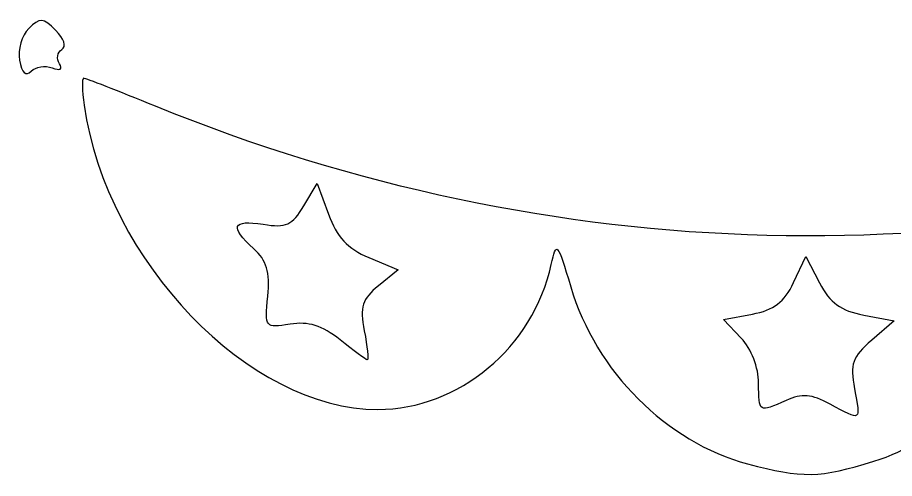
# Model space of a CAD drawing. Header units: centimetres. Extents: x -12.8 to 12.9, y -8 to 8.9.
# Drawn here: x 3.777 to 8.532, y 6.427 to 8.93 of the extents above; entities that cross this region are included whole.
import ezdxf

# ---------------------------------------------------------------- set-up
doc = ezdxf.new("R2010")
doc.units = ezdxf.units.CM
doc.header["$MEASUREMENT"] = 0
doc.layers.add('Layer 1', color=7, linetype='Continuous')

msp = doc.modelspace()

# ---------------------------------------------------------------- linework, layer by layer
at = {"layer": 'Layer 1'}
for points, knots in [([(3.78775, 8.69806), (3.7773, 8.75553), (3.79991, 8.83262), (3.8381, 8.86978), (3.8381, 8.86978), (3.89976, 8.92977), (3.91591, 8.92871), (3.98443, 8.86018), (3.98443, 8.86018), (4.02943, 8.81518), (4.04314, 8.77184), (4.01741, 8.75593), (4.01741, 8.75593), (3.99319, 8.74096), (3.98713, 8.70644), (4.00395, 8.67922), (4.00395, 8.67922), (4.02315, 8.64816), (4.00872, 8.63964), (3.96521, 8.65634), (3.96521, 8.65634), (3.92708, 8.67097), (3.87582, 8.66288), (3.8513, 8.63835), (3.8513, 8.63835), (3.82182, 8.60887), (3.80029, 8.62909), (3.78775, 8.69805), (3.78775, 8.69805), (3.78775, 8.69805), (3.78775, 8.69806), (3.78775, 8.69806)], [0, 0, 0, 0, 0.1111111, 0.1111111, 0.1111111, 0.1111111, 0.2222222, 0.2222222, 0.2222222, 0.2222222, 0.3333333, 0.3333333, 0.3333333, 0.3333333, 0.4444444, 0.4444444, 0.4444444, 0.4444444, 0.5555556, 0.5555556, 0.5555556, 0.5555556, 0.6666667, 0.6666667, 0.6666667, 0.6666667, 0.7777778, 0.7777778, 0.7777778, 0.7777778, 1, 1, 1, 1]), ([(7.73602, 6.5068), (7.29559, 6.62518), (6.913, 7.00855), (6.77673, 7.46803), (6.77673, 7.46803), (6.7046, 7.71124), (6.69954, 7.71703), (6.67148, 7.58866), (6.67148, 7.58866), (6.57351, 7.14044), (6.16893, 6.80201), (5.73107, 6.80201), (5.73107, 6.80201), (5.03316, 6.80201), (4.26033, 7.60364), (4.13847, 8.45397), (4.13847, 8.45397), (4.12696, 8.53432), (4.12565, 8.60006), (4.13556, 8.60006), (4.13556, 8.60006), (4.14548, 8.60006), (4.32071, 8.53177), (4.52496, 8.4483), (4.52496, 8.4483), (6.6734, 7.57034), (9.00404, 7.51185), (11.16225, 8.28172), (11.16225, 8.28172), (11.42629, 8.37591), (11.70633, 8.48607), (11.78454, 8.52652), (11.78454, 8.52652), (11.86276, 8.56697), (11.94063, 8.60006), (11.95758, 8.60006), (11.95758, 8.60006), (12.02874, 8.60006), (11.91964, 8.15836), (11.77336, 7.85424), (11.77336, 7.85424), (11.49225, 7.26979), (10.97267, 6.8626), (10.44308, 6.81171), (10.44308, 6.81171), (10.12494, 6.78114), (9.77122, 6.95647), (9.59709, 7.23103), (9.59709, 7.23103), (9.52384, 7.34653), (9.45059, 7.50168), (9.43431, 7.57582), (9.43431, 7.57582), (9.40661, 7.70192), (9.39801, 7.69073), (9.301, 7.4024), (9.301, 7.4024), (9.2144, 7.14501), (9.1539, 7.05342), (8.93411, 6.84696), (8.93411, 6.84696), (8.74379, 6.66818), (8.60156, 6.57795), (8.42041, 6.52106), (8.42041, 6.52106), (8.12885, 6.42951), (8.03113, 6.42747), (7.73603, 6.50679), (7.73603, 6.50679), (7.73603, 6.50679), (7.73602, 6.5068), (7.73602, 6.5068)], [0, 0, 0, 0, 0.0526316, 0.0526316, 0.0526316, 0.0526316, 0.1052632, 0.1052632, 0.1052632, 0.1052632, 0.1578947, 0.1578947, 0.1578947, 0.1578947, 0.2105263, 0.2105263, 0.2105263, 0.2105263, 0.2631579, 0.2631579, 0.2631579, 0.2631579, 0.3157895, 0.3157895, 0.3157895, 0.3157895, 0.3684211, 0.3684211, 0.3684211, 0.3684211, 0.4210526, 0.4210526, 0.4210526, 0.4210526, 0.4736842, 0.4736842, 0.4736842, 0.4736842, 0.5263158, 0.5263158, 0.5263158, 0.5263158, 0.5789474, 0.5789474, 0.5789474, 0.5789474, 0.6315789, 0.6315789, 0.6315789, 0.6315789, 0.6842105, 0.6842105, 0.6842105, 0.6842105, 0.7368421, 0.7368421, 0.7368421, 0.7368421, 0.7894737, 0.7894737, 0.7894737, 0.7894737, 0.8421053, 0.8421053, 0.8421053, 0.8421053, 0.8947368, 0.8947368, 0.8947368, 0.8947368, 1, 1, 1, 1]), ([(5.65754, 7.22903), (5.63292, 7.36026), (5.64563, 7.40075), (5.73417, 7.47321), (5.73417, 7.47321), (5.73417, 7.47321), (5.84031, 7.56008), (5.84031, 7.56008), (5.84031, 7.56008), (5.84031, 7.56008), (5.68212, 7.62683), (5.68212, 7.62683), (5.68212, 7.62683), (5.56669, 7.67553), (5.50751, 7.739), (5.46317, 7.8616), (5.46317, 7.8616), (5.46317, 7.8616), (5.40241, 8.02963), (5.40241, 8.02963), (5.40241, 8.02963), (5.40241, 8.02963), (5.32917, 7.90682), (5.32917, 7.90682), (5.32917, 7.90682), (5.26718, 7.80286), (5.2335, 7.78756), (5.10984, 7.80713), (5.10984, 7.80713), (4.94082, 7.83388), (4.92527, 7.79476), (5.05739, 7.6752), (5.05739, 7.6752), (5.12897, 7.61042), (5.14712, 7.54952), (5.13446, 7.41668), (5.13446, 7.41668), (5.11813, 7.24544), (5.11989, 7.24323), (5.25475, 7.26511), (5.25475, 7.26511), (5.35462, 7.28132), (5.42795, 7.25825), (5.52606, 7.17975), (5.52606, 7.17975), (5.60001, 7.12059), (5.66648, 7.07208), (5.67378, 7.07196), (5.67378, 7.07196), (5.68108, 7.07183), (5.67377, 7.14253), (5.65754, 7.22905), (5.65754, 7.22905), (5.65754, 7.22905), (5.65754, 7.22903), (5.65754, 7.22903)], [0, 0, 0, 0, 0.0666667, 0.0666667, 0.0666667, 0.0666667, 0.1333333, 0.1333333, 0.1333333, 0.1333333, 0.2, 0.2, 0.2, 0.2, 0.2666667, 0.2666667, 0.2666667, 0.2666667, 0.3333333, 0.3333333, 0.3333333, 0.3333333, 0.4, 0.4, 0.4, 0.4, 0.4666667, 0.4666667, 0.4666667, 0.4666667, 0.5333333, 0.5333333, 0.5333333, 0.5333333, 0.6, 0.6, 0.6, 0.6, 0.6666667, 0.6666667, 0.6666667, 0.6666667, 0.7333333, 0.7333333, 0.7333333, 0.7333333, 0.8, 0.8, 0.8, 0.8, 0.8666667, 0.8666667, 0.8666667, 0.8666667, 1, 1, 1, 1]), ([(8.31554, 6.91474), (8.29016, 7.05003), (8.30338, 7.0874), (8.40861, 7.17791), (8.40861, 7.17791), (8.40861, 7.17791), (8.53126, 7.28341), (8.53126, 7.28341), (8.53126, 7.28341), (8.53126, 7.28341), (8.36588, 7.31444), (8.36588, 7.31444), (8.36588, 7.31444), (8.24114, 7.33784), (8.18226, 7.38073), (8.12629, 7.48897), (8.12629, 7.48897), (8.12629, 7.48897), (8.05208, 7.63247), (8.05208, 7.63247), (8.05208, 7.63247), (8.05208, 7.63247), (7.98497, 7.49077), (7.98497, 7.49077), (7.98497, 7.49077), (7.93484, 7.38491), (7.87839, 7.34166), (7.76185, 7.3198), (7.76185, 7.3198), (7.76185, 7.3198), (7.60584, 7.29053), (7.60584, 7.29053), (7.60584, 7.29053), (7.60584, 7.29053), (7.70078, 7.18947), (7.70078, 7.18947), (7.70078, 7.18947), (7.75638, 7.13029), (7.79572, 7.02908), (7.79572, 6.94522), (7.79572, 6.94522), (7.79572, 6.78381), (7.79603, 6.78361), (7.94503, 6.8515), (7.94503, 6.8515), (8.02978, 6.89012), (8.08206, 6.88558), (8.18314, 6.83082), (8.18314, 6.83082), (8.35463, 6.73793), (8.34935, 6.73459), (8.31556, 6.91474), (8.31556, 6.91474), (8.31556, 6.91474), (8.31554, 6.91474), (8.31554, 6.91474)], [0, 0, 0, 0, 0.0666667, 0.0666667, 0.0666667, 0.0666667, 0.1333333, 0.1333333, 0.1333333, 0.1333333, 0.2, 0.2, 0.2, 0.2, 0.2666667, 0.2666667, 0.2666667, 0.2666667, 0.3333333, 0.3333333, 0.3333333, 0.3333333, 0.4, 0.4, 0.4, 0.4, 0.4666667, 0.4666667, 0.4666667, 0.4666667, 0.5333333, 0.5333333, 0.5333333, 0.5333333, 0.6, 0.6, 0.6, 0.6, 0.6666667, 0.6666667, 0.6666667, 0.6666667, 0.7333333, 0.7333333, 0.7333333, 0.7333333, 0.8, 0.8, 0.8, 0.8, 0.8666667, 0.8666667, 0.8666667, 0.8666667, 1, 1, 1, 1])]:
    msp.add_open_spline(points, degree=3, knots=knots, dxfattribs=at)

doc.saveas('drawing.dxf')
